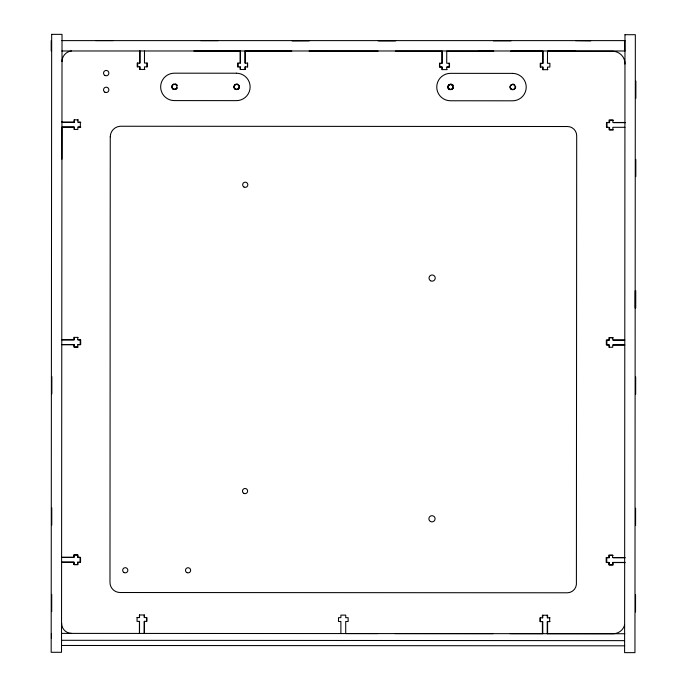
<?xml version="1.0" encoding="UTF-8"?>
<svg xmlns="http://www.w3.org/2000/svg" width="687" height="687" viewBox="0 0 687 687"><rect width="100%" height="100%" fill="white"/><g stroke="black" fill="none" stroke-linecap="round" stroke-linejoin="round"><path stroke-width="1.03" d="M51.439 638.317L51.439 633.388M51.705 611.636L51.723 594.375M51.765 525.16L51.774 507.899M51.843 393.857L51.851 376.605M74.308 337.446L74.308 339.859L62.234 339.85M74.436 129.577L74.445 127.155L62.362 127.147M74.445 119.907L74.436 122.329L62.362 122.32M77.966 562.232L77.966 564.654L74.17 564.645L74.17 562.232L62.096 562.224M80.07 562.146L80.07 557.312L77.579 557.312L77.579 554.898L73.784 554.898L73.784 557.312L61.675 557.303M137.117 617.57L137.014 621.366L139.53 621.366L139.521 633.44M137.692 66.845L137.701 63.049M139.435 617.57L139.435 614.977L144.364 614.977L144.364 617.57M139.538 614.977L139.538 617.57L137.014 617.57M139.633 63.049L139.641 50.975M139.418 633.44L139.427 621.366M139.633 66.845L139.633 69.439L144.94 69.439M140.122 50.967L140.114 63.049L137.22 63.049L137.211 66.845L140.114 66.845L140.114 69.439M144.261 614.977L144.261 617.57L146.786 617.57L146.778 621.366L144.261 621.366L144.227 633.44M144.476 50.975L144.468 63.049L147.362 63.049L147.362 66.845L144.459 66.845L144.459 69.439M144.356 633.44L144.364 621.366M146.881 66.845L146.881 63.049M146.675 621.366L146.683 617.57M237.968 66.914L237.968 63.11M240.201 63.11L240.21 51.036M240.201 66.905L240.201 69.499L245.216 69.499L245.216 66.914M240.381 69.499L240.381 66.914L237.779 66.905L237.779 63.11L240.39 63.11L240.39 51.036L193.846 51.001M245.044 51.036L245.027 63.11L247.638 63.11L247.629 66.914L245.027 66.905L245.027 69.499M245.216 63.11L245.225 51.036L291.795 51.07M247.44 66.905L247.449 63.11M340.881 633.569L340.889 621.486L338.476 621.486L338.476 617.69L340.898 617.69L340.898 615.105L345.724 615.105L345.724 617.69L348.146 617.69L348.137 621.486L345.724 621.486L345.716 633.569L377.747 633.586M439.852 63.247L439.843 67.043L442.265 67.043L442.265 69.627M441.904 63.238L441.913 51.156L395.36 51.13M442.273 51.164L442.265 63.247L439.482 63.238L439.482 67.034L441.904 67.034L441.904 69.619L447.091 69.627M446.73 69.619L446.73 67.034L449.152 67.034L449.152 63.238M540.36 621.615L540.36 617.819M540.703 67.094L540.712 63.298M542.404 617.819L542.404 615.226L547.608 615.226L547.608 617.819M542.653 63.298L542.661 51.224L510.613 51.199M542.404 621.615L542.395 633.689L510.252 633.663M542.644 67.094L542.644 69.688L547.951 69.688M542.782 615.226L542.782 617.819L539.991 617.819L539.982 621.615L542.773 621.615L542.764 633.689M543.125 69.688L543.125 67.094L540.231 67.094L540.231 63.298L543.125 63.298L543.134 51.216L511.025 51.199M547.238 615.226L547.238 617.819L550.029 617.819M547.479 69.688L547.479 67.094L549.892 67.094L549.901 63.298L547.479 63.298L547.487 51.224L612.624 51.267A12.366 12.366 0 0 1 624.964 64.046M547.599 633.689L547.608 621.615M549.652 621.615L549.652 617.819M607.025 127.49L607.033 122.655L609.618 122.655L609.627 120.242L613.422 120.242M609.618 127.49L609.609 129.903L613.405 129.903M609.481 347.442L609.481 345.029L606.887 345.02L606.896 340.194L609.489 340.194L609.489 337.781L613.285 337.781M635.544 611.997L635.552 594.736M635.595 525.521L635.612 508.26M635.681 394.218L635.69 376.965M635.733 307.948L635.741 290.687M635.81 176.645L635.827 159.393M635.861 98.327L635.87 81.075M61.89 159.161L61.942 127.98M635.166 308.051L635.209 290.79M292.361 40.713L309.622 40.619M61.864 40.619L624.912 40.619M61.864 50.975L624.912 50.975M478.925 51.181L493.773 51.19M547.968 51.224L575.466 51.242M447.091 67.043L449.513 67.043L449.513 63.247L446.73 63.238L446.748 51.164L493.36 51.19M78.241 122.329L80.826 122.329M613.422 122.655L625.496 122.664M61.942 127.018L74.05 127.018L74.05 129.439L77.846 129.439L77.846 127.026L80.336 127.026L80.345 122.192L77.854 122.192L77.854 119.778M78.241 127.164L80.826 127.164M61.83 339.739L73.921 339.747L73.93 337.334L78.103 337.446M78.103 339.867L80.688 339.867L80.688 344.694L78.103 344.694M613.285 340.194L624.354 340.202M61.804 344.582L73.913 344.582L73.913 346.995L77.708 347.004L77.717 344.582L80.199 344.582L80.207 339.756L77.717 339.747L77.717 337.334M613.148 555.319L609.352 555.319L609.352 557.732L606.767 557.732L606.758 562.559L609.343 562.567L609.343 564.98L613.139 564.98L613.139 562.567L625.222 562.576M613.148 557.732L625.222 557.741M394.999 633.594L493 633.646M378.537 40.662L395.798 40.67M95.699 40.593L112.96 40.602M200.784 40.653L218.045 40.662M291.829 40.713L309.09 40.722M378.108 40.765L395.368 40.773M493.36 40.834L511.034 40.842M309.081 51.078L378.108 51.121M78.241 119.916L74.059 119.77L74.059 122.183L61.959 122.183L61.942 121.599M624.93 122.484L612.847 122.475L612.847 120.053L609.051 120.053L609.051 122.466L606.466 122.466L606.466 127.301L609.051 127.301L609.051 129.714L612.847 129.723L612.847 127.301L624.93 127.31M624.792 340.031L612.718 340.022L612.718 337.6L608.922 337.6L608.922 340.013L606.329 340.013L606.329 344.848L608.922 344.848L608.922 347.261L612.718 347.27L612.718 344.848L624.792 344.857M62.225 344.685L74.308 344.694L74.308 347.107L78.103 347.115M613.276 345.029L624.346 345.037M624.663 557.578L612.581 557.569L612.581 555.156L608.785 555.156L608.785 557.569L606.192 557.569L606.192 562.395L608.785 562.395L608.785 564.817L612.581 564.817L612.581 562.404L624.655 562.413M62.096 557.389L74.17 557.397L74.17 554.984L77.966 554.984L77.966 557.406L80.559 557.406L80.559 562.232L77.579 562.146L77.579 564.559L73.784 564.559L73.784 562.146L61.684 562.138M550.021 621.615L547.23 621.615L547.221 633.689L613.268 633.723A11.816 11.816 0 0 0 624.62 624.998M61.796 633.388L624.844 633.74M61.924 640.293L624.457 640.645M61.787 645.471L624.689 645.823M575.474 40.679L590.7 40.868M624.766 40.619L624.766 50.975M51.508 40.619L51.508 50.975M51.207 40.619L51.207 50.975M453.145 88.108A2.585 2.585 0 0 1 449.805 89.155A2.585 2.585 0 0 1 448.474 85.927A2.585 2.585 0 0 1 451.574 84.312M452.733 84.982A2.585 2.585 0 0 1 453.145 85.523A2.671 2.671 0 0 0 452.716 84.982M515.448 86.244A2.585 2.585 0 0 1 515.19 88.211M514.778 85.085A2.585 2.585 0 0 0 511.119 85.085A2.585 2.585 0 0 0 511.119 88.743A2.585 2.585 0 0 0 514.778 88.743A2.671 2.671 0 0 1 511.231 88.958A2.671 2.671 0 0 1 510.759 85.377A2.671 2.671 0 0 1 514.288 84.595M177.04 87.936A2.585 2.585 0 0 1 172.746 88.219A2.585 2.585 0 0 1 174.137 84.14M175.477 84.14A2.585 2.585 0 0 1 176.095 84.398M176.636 84.81A2.585 2.585 0 0 1 177.048 85.351M239.093 85.446A2.585 2.585 0 0 1 239.085 88.039M238.681 88.571A2.585 2.585 0 0 1 235.186 88.726A2.585 2.585 0 0 1 234.731 85.257A2.585 2.585 0 0 1 238.14 84.501A2.671 2.671 0 0 0 237.539 84.157M449.719 89.628A2.585 2.585 0 0 1 448.267 85.643A2.585 2.585 0 0 1 452.51 85.652A2.585 2.585 0 0 1 451.058 89.636M71.611 633.388A10.004 10.004 0 0 1 61.632 622.997M61.985 61.547A10.649 10.649 0 0 1 71.431 50.967M239.428 87.438A2.671 2.671 0 0 1 239.162 88.082M238.741 88.632A2.671 2.671 0 0 1 234.533 88.082A2.671 2.671 0 0 1 236.156 84.157M239.162 85.403A2.671 2.671 0 0 1 239.428 86.055M177.117 88.082A2.765 2.765 0 0 1 172.531 88.383A2.765 2.765 0 0 1 174.009 84.037M175.443 84.037A2.765 2.765 0 0 1 176.104 84.312M176.679 84.75A2.765 2.765 0 0 1 177.117 85.325M515.533 86.219A2.671 2.671 0 0 1 515.267 88.254M453.145 88.211A2.671 2.671 0 0 1 452.716 88.769M452.158 89.19A2.671 2.671 0 0 1 448.173 87.223A2.671 2.671 0 0 1 451.522 84.295M51.671 34.35L51.173 652.289L61.521 652.298L62.028 34.359L51.671 34.35M110.255 136.825L109.98 582.155A10.099 10.099 0 0 0 120.062 592.512L567.66 592.787A9.223 9.223 0 0 0 576.402 584.414L576.694 135.76A9.24 9.24 0 0 0 567.694 126.52L120.096 126.245A10.657 10.657 0 0 0 110.255 136.825M624.981 34.711L624.603 652.641L634.951 652.65L635.338 34.711L624.981 34.711M236.422 73.217L174.369 73.183A13.706 13.706 0 0 0 160.655 86.88A13.706 13.706 0 0 0 174.352 100.594L236.405 100.637A13.706 13.706 0 0 0 250.12 86.931A13.706 13.706 0 0 0 236.422 73.217M512.519 73.389L450.474 73.346A13.706 13.706 0 0 0 436.76 87.051A13.706 13.706 0 0 0 450.457 100.766L512.502 100.809A13.706 13.706 0 0 0 526.225 87.103A13.706 13.706 0 0 0 512.519 73.389M449.169 89.301A2.585 2.585 0 0 0 453.051 87.06A2.585 2.585 0 0 0 449.169 84.819A2.585 2.585 0 0 0 449.169 89.301M511.214 89.404A2.585 2.585 0 0 0 515.104 87.163A2.585 2.585 0 0 0 511.222 84.922A2.585 2.585 0 0 0 511.214 89.404M173.072 89.13A2.585 2.585 0 0 0 176.954 86.888A2.585 2.585 0 0 0 173.072 84.647A2.585 2.585 0 0 0 173.072 89.13M104.862 92.178A2.671 2.671 0 0 0 108.872 89.86A2.671 2.671 0 0 0 104.862 87.541A2.671 2.671 0 0 0 104.862 92.178M104.871 75.433A2.671 2.671 0 0 0 108.881 73.123A2.671 2.671 0 0 0 104.871 70.804A2.671 2.671 0 0 0 104.871 75.433M235.117 89.233A2.585 2.585 0 0 0 238.999 86.991A2.585 2.585 0 0 0 235.117 84.75A2.585 2.585 0 0 0 235.117 89.233M243.945 187.01A2.585 2.585 0 0 0 247.835 184.769A2.585 2.585 0 0 0 243.954 182.527A2.585 2.585 0 0 0 243.945 187.01M186.778 572.554A2.585 2.585 0 0 0 190.66 570.313A2.585 2.585 0 0 0 186.778 568.072A2.585 2.585 0 0 0 186.778 572.554M430.569 280.76A3.109 3.109 0 0 0 435.232 278.072A3.109 3.109 0 0 0 430.577 275.375A3.109 3.109 0 0 0 430.569 280.76M123.961 572.511A2.585 2.585 0 0 0 127.851 570.279A2.585 2.585 0 0 0 123.969 568.029A2.585 2.585 0 0 0 123.961 572.511M243.756 493.309A2.585 2.585 0 0 0 247.638 491.068A2.585 2.585 0 0 0 243.765 488.826A2.585 2.585 0 0 0 243.756 493.309M430.423 521.485A3.109 3.109 0 0 0 435.086 518.797A3.109 3.109 0 0 0 430.423 516.1A3.109 3.109 0 0 0 430.423 521.485"/></g></svg>
